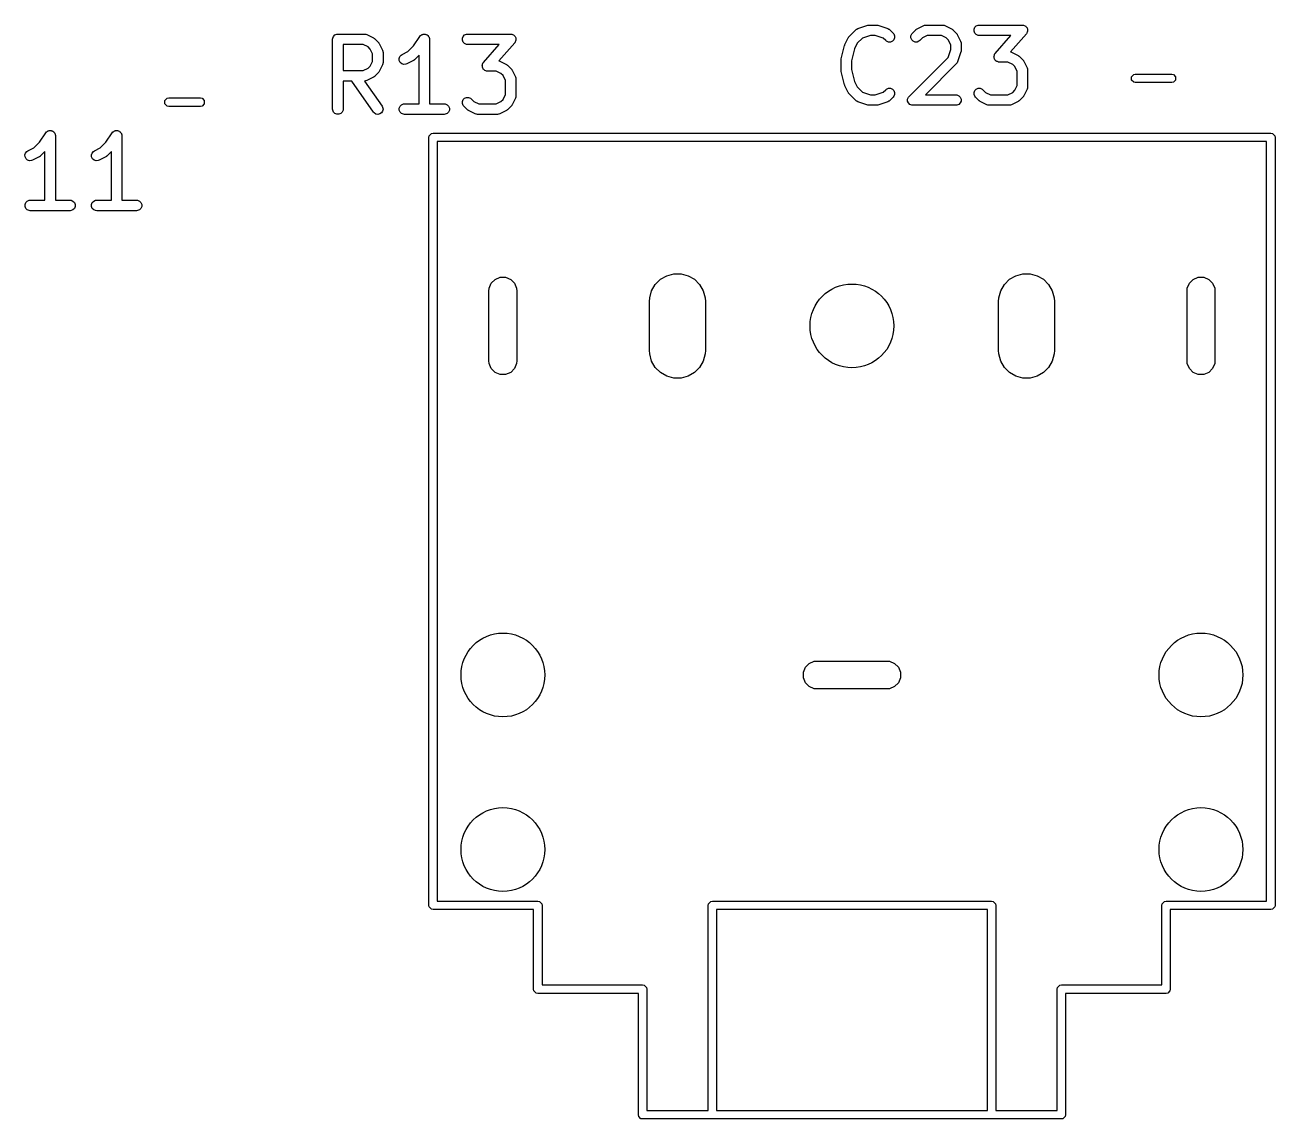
# Model space of a CAD drawing. Extents: x 1.99 to 4.41, y -4.34 to -2.1.
# Drawn here: x 2.884 to 3.589, y -4.345 to -3.728 of the extents above; entities that cross this region are included whole.
import ezdxf

# ---------------------------------------------------------------- set-up
doc = ezdxf.new("R2010")
doc.units = 0
doc.header["$MEASUREMENT"] = 0
doc.layers.add('BLACK', color=7, linetype='CONTINUOUS')

msp = doc.modelspace()

# ---------------------------------------------------------------- linework, layer by layer
at = {"layer": 'BLACK', "linetype": 'CONTINUOUS'}
for p, q in [((3.35373, -3.72997), (3.35936, -3.7281)), ((3.35936, -3.7281), (3.35964, -3.72803)), ((3.35964, -3.72803), (3.35972, -3.728)), ((3.35972, -3.728), (3.35982, -3.72799)), ((3.35982, -3.72799), (3.35992, -3.72797)), ((3.35992, -3.72797), (3.36, -3.72797)), ((3.36, -3.72797), (3.36029, -3.72795)), ((3.36029, -3.72795), (3.36404, -3.72795)), ((3.36404, -3.72795), (3.36433, -3.72797)), ((3.36433, -3.72797), (3.36441, -3.72797)), ((3.36441, -3.72797), (3.36451, -3.72799)), ((3.36451, -3.72799), (3.36462, -3.728)), ((3.36462, -3.728), (3.36469, -3.72803)), ((3.36469, -3.72803), (3.36498, -3.7281)), ((3.36498, -3.7281), (3.3706, -3.72997)), ((3.38709, -3.73013), (3.39084, -3.72826)), ((3.39084, -3.72826), (3.39138, -3.72805)), ((3.39138, -3.72805), (3.39149, -3.72804)), ((3.39149, -3.72804), (3.39159, -3.728)), ((3.39159, -3.728), (3.39216, -3.72795)), ((3.39216, -3.72795), (3.40154, -3.72795)), ((3.40154, -3.72795), (3.40211, -3.728)), ((3.40211, -3.728), (3.40221, -3.72804)), ((3.40221, -3.72804), (3.40232, -3.72805)), ((3.40232, -3.72805), (3.40286, -3.72826)), ((3.40286, -3.72826), (3.40661, -3.73013)), ((3.41926, -3.73032), (3.4197, -3.72926)), ((3.4197, -3.72926), (3.42052, -3.72844)), ((3.42052, -3.72844), (3.42158, -3.728)), ((3.42158, -3.728), (3.42216, -3.72795)), ((3.42216, -3.72795), (3.44653, -3.72795)), ((3.44653, -3.72795), (3.44684, -3.72798)), ((3.44684, -3.72798), (3.44691, -3.72797)), ((3.44691, -3.72797), (3.44697, -3.72799)), ((3.44697, -3.72799), (3.44711, -3.728)), ((3.44711, -3.728), (3.44755, -3.72819)), ((3.44755, -3.72819), (3.44801, -3.72834)), ((3.44801, -3.72834), (3.44808, -3.72841)), ((3.44808, -3.72841), (3.44817, -3.72844)), ((3.44817, -3.72844), (3.44851, -3.72878)), ((3.44851, -3.72878), (3.44887, -3.7291)), ((3.44887, -3.7291), (3.44892, -3.72919)), ((3.44892, -3.72919), (3.44899, -3.72926)), ((3.44899, -3.72926), (3.44917, -3.7297)), ((3.05751, -3.73602), (3.05757, -3.73544)), ((3.05751, -3.77539), (3.05751, -3.73602)), ((3.05757, -3.73544), (3.05801, -3.73438)), ((3.05801, -3.73438), (3.05882, -3.73356)), ((3.05882, -3.73356), (3.05989, -3.73312)), ((3.05989, -3.73312), (3.06046, -3.73306)), ((3.06046, -3.73306), (3.07546, -3.73306)), ((3.07546, -3.73306), (3.07604, -3.73312)), ((3.07604, -3.73312), (3.07613, -3.73316)), ((3.07613, -3.73316), (3.07624, -3.73317)), ((3.07624, -3.73317), (3.07678, -3.73338)), ((3.07678, -3.73338), (3.08053, -3.73525)), ((3.08053, -3.73525), (3.08078, -3.73541)), ((3.08078, -3.73541), (3.08085, -3.73544)), ((3.08085, -3.73544), (3.08093, -3.7355)), ((3.08093, -3.7355), (3.08102, -3.73556)), ((3.08102, -3.73556), (3.08107, -3.73562)), ((3.08107, -3.73562), (3.0813, -3.7358)), ((3.0813, -3.7358), (3.08317, -3.73768)), ((3.10316, -3.73976), (3.10675, -3.73438)), ((3.10675, -3.73437), (3.10711, -3.73393)), ((3.10675, -3.73438), (3.10675, -3.73437)), ((3.10675, -3.73438), (3.10675, -3.73438)), ((3.10675, -3.73438), (3.10675, -3.73438)), ((3.10711, -3.73393), (3.10736, -3.73377)), ((3.10736, -3.73377), (3.10756, -3.73356)), ((3.10756, -3.73356), (3.10783, -3.73345)), ((3.10783, -3.73345), (3.10807, -3.73329)), ((3.10807, -3.73329), (3.10836, -3.73323)), ((3.10836, -3.73323), (3.10863, -3.73312)), ((3.10863, -3.73312), (3.10892, -3.73312)), ((3.10892, -3.73312), (3.1092, -3.73306)), ((3.1092, -3.73306), (3.10949, -3.73312)), ((3.10949, -3.73312), (3.10978, -3.73312)), ((3.10978, -3.73312), (3.11005, -3.73323)), ((3.11005, -3.73323), (3.11033, -3.73329)), ((3.11033, -3.73329), (3.11058, -3.73345)), ((3.11058, -3.73345), (3.11085, -3.73356)), ((3.11085, -3.73356), (3.11105, -3.73377)), ((3.11105, -3.73377), (3.11129, -3.73393)), ((3.11129, -3.73393), (3.11145, -3.73417)), ((3.11145, -3.73417), (3.11166, -3.73438)), ((3.11166, -3.73438), (3.11177, -3.73464)), ((3.11177, -3.73464), (3.11193, -3.73488)), ((3.11193, -3.73488), (3.11199, -3.73517)), ((3.11199, -3.73517), (3.1121, -3.73544)), ((3.1121, -3.73544), (3.11216, -3.73601)), ((3.11216, -3.73601), (3.11216, -3.73601)), ((3.11216, -3.73601), (3.11216, -3.73601)), ((3.11216, -3.73601), (3.11216, -3.73602)), ((3.11216, -3.73602), (3.11216, -3.77243)), ((3.13068, -3.73544), (3.13112, -3.73438)), ((3.13068, -3.73659), (3.13068, -3.73544)), ((3.13112, -3.73438), (3.13194, -3.73356)), ((3.13194, -3.73356), (3.133, -3.73312)), ((3.133, -3.73312), (3.13358, -3.73306)), ((3.13358, -3.73306), (3.15795, -3.73306)), ((3.15795, -3.73306), (3.15825, -3.73309)), ((3.15825, -3.73309), (3.15833, -3.73309)), ((3.15833, -3.73309), (3.15838, -3.73311)), ((3.15838, -3.73311), (3.15853, -3.73312)), ((3.15853, -3.73312), (3.15897, -3.7333)), ((3.15897, -3.7333), (3.15942, -3.73346)), ((3.15942, -3.73346), (3.1595, -3.73352)), ((3.1595, -3.73352), (3.15959, -3.73356)), ((3.15959, -3.73356), (3.15993, -3.7339)), ((3.15993, -3.7339), (3.16029, -3.73422)), ((3.16029, -3.73422), (3.16033, -3.73431)), ((3.16033, -3.73431), (3.1604, -3.73438)), ((3.1604, -3.73438), (3.16059, -3.73482)), ((3.16059, -3.73482), (3.1608, -3.73525)), ((3.1608, -3.73525), (3.16081, -3.73535)), ((3.16081, -3.73535), (3.16085, -3.73544)), ((3.16085, -3.73544), (3.16085, -3.73592)), ((3.16085, -3.73592), (3.16088, -3.7364)), ((3.3464, -3.73895), (3.34828, -3.7352)), ((3.34828, -3.7352), (3.34843, -3.73495)), ((3.34843, -3.73495), (3.34846, -3.73488)), ((3.34846, -3.73488), (3.34853, -3.7348)), ((3.34853, -3.7348), (3.34859, -3.73471)), ((3.34859, -3.73471), (3.34864, -3.73466)), ((3.34864, -3.73466), (3.34883, -3.73443)), ((3.34883, -3.73443), (3.35258, -3.73069)), ((3.35258, -3.73069), (3.35303, -3.73032)), ((3.35303, -3.73032), (3.35313, -3.73028)), ((3.35313, -3.73028), (3.35321, -3.73021)), ((3.35321, -3.73021), (3.35373, -3.72997)), ((3.35626, -3.73535), (3.35335, -3.73827)), ((3.36077, -3.73385), (3.35626, -3.73535)), ((3.36356, -3.73385), (3.36077, -3.73385)), ((3.36807, -3.73535), (3.36356, -3.73385)), ((3.36945, -3.73674), (3.36807, -3.73535)), ((3.3706, -3.72997), (3.37113, -3.73021)), ((3.37113, -3.73021), (3.37121, -3.73028)), ((3.37121, -3.73028), (3.37131, -3.73032)), ((3.37131, -3.73032), (3.37175, -3.73069)), ((3.37175, -3.73069), (3.37363, -3.73256)), ((3.374, -3.73629), (3.37318, -3.7371)), ((3.37363, -3.73256), (3.374, -3.73301)), ((3.374, -3.73301), (3.37444, -3.73407)), ((3.37444, -3.73522), (3.374, -3.73629)), ((3.37444, -3.73407), (3.37444, -3.73522)), ((3.38364, -3.73407), (3.38408, -3.73301)), ((3.38364, -3.73522), (3.38364, -3.73407)), ((3.38408, -3.73629), (3.38364, -3.73522)), ((3.38408, -3.73301), (3.38445, -3.73256)), ((3.3849, -3.7371), (3.38408, -3.73629)), ((3.38445, -3.73256), (3.38633, -3.73069)), ((3.38633, -3.73069), (3.38655, -3.7305)), ((3.38655, -3.7305), (3.3866, -3.73044)), ((3.3866, -3.73044), (3.38669, -3.73038)), ((3.38669, -3.73038), (3.38677, -3.73032)), ((3.38677, -3.73032), (3.38685, -3.73029)), ((3.38685, -3.73029), (3.38709, -3.73013)), ((3.39016, -3.7352), (3.38863, -3.73674)), ((3.39286, -3.73385), (3.39016, -3.7352)), ((3.40084, -3.73385), (3.39286, -3.73385)), ((3.40354, -3.7352), (3.40084, -3.73385)), ((3.40473, -3.7364), (3.40354, -3.7352)), ((3.40661, -3.73013), (3.40686, -3.73029)), ((3.40686, -3.73029), (3.40693, -3.73032)), ((3.40693, -3.73032), (3.40701, -3.73038)), ((3.40701, -3.73038), (3.4071, -3.73044)), ((3.4071, -3.73044), (3.40715, -3.7305)), ((3.40715, -3.7305), (3.40737, -3.73069)), ((3.40737, -3.73069), (3.40925, -3.73256)), ((3.40925, -3.73256), (3.40944, -3.73279)), ((3.40944, -3.73279), (3.40949, -3.73284)), ((3.40949, -3.73284), (3.40955, -3.73293)), ((3.40955, -3.73293), (3.40962, -3.73301)), ((3.40962, -3.73301), (3.40965, -3.73308)), ((3.40965, -3.73308), (3.4098, -3.73333)), ((3.4098, -3.73333), (3.41168, -3.73708)), ((3.41926, -3.73147), (3.41926, -3.73032)), ((3.4197, -3.73254), (3.41926, -3.73147)), ((3.42052, -3.73335), (3.4197, -3.73254)), ((3.42158, -3.73379), (3.42052, -3.73335)), ((3.42216, -3.73385), (3.42158, -3.73379)), ((3.44002, -3.73385), (3.42216, -3.73385)), ((3.43119, -3.74395), (3.44002, -3.73385)), ((3.44875, -3.73284), (3.43982, -3.74305)), ((3.44893, -3.73259), (3.44875, -3.73284)), ((3.44899, -3.73254), (3.44893, -3.73259)), ((3.44901, -3.73249), (3.44899, -3.73254)), ((3.44909, -3.73237), (3.44901, -3.73249)), ((3.44924, -3.73192), (3.44909, -3.73237)), ((3.44917, -3.7297), (3.44938, -3.73013)), ((3.44943, -3.73147), (3.44924, -3.73192)), ((3.44938, -3.73013), (3.44939, -3.73023)), ((3.44939, -3.73023), (3.44943, -3.73032)), ((3.44943, -3.73032), (3.44943, -3.7308)), ((3.44943, -3.7308), (3.44946, -3.73128)), ((3.44946, -3.73128), (3.44943, -3.73137)), ((3.44943, -3.73137), (3.44943, -3.73147)), ((3.07476, -3.73897), (3.06341, -3.73897)), ((3.06341, -3.73897), (3.06341, -3.75369)), ((3.07746, -3.74032), (3.07476, -3.73897)), ((3.07866, -3.74152), (3.07746, -3.74032)), ((3.08001, -3.74421), (3.07866, -3.74152)), ((3.08317, -3.73768), (3.08336, -3.7379)), ((3.08336, -3.7379), (3.08342, -3.73796)), ((3.08342, -3.73796), (3.08347, -3.73804)), ((3.08347, -3.73804), (3.08354, -3.73813)), ((3.08354, -3.73813), (3.08357, -3.7382)), ((3.08357, -3.7382), (3.08372, -3.73845)), ((3.08372, -3.73845), (3.0856, -3.7422)), ((3.0856, -3.7422), (3.08581, -3.74274)), ((3.08581, -3.74274), (3.08581, -3.74284)), ((3.08581, -3.74284), (3.08585, -3.74294)), ((3.08585, -3.74294), (3.08591, -3.74352)), ((3.09664, -3.74462), (3.09996, -3.74296)), ((3.09996, -3.74296), (3.10316, -3.73976)), ((3.13112, -3.73766), (3.13068, -3.73659)), ((3.13194, -3.73847), (3.13112, -3.73766)), ((3.133, -3.73891), (3.13194, -3.73847)), ((3.13358, -3.73897), (3.133, -3.73891)), ((3.15144, -3.73897), (3.13358, -3.73897)), ((3.1426, -3.74907), (3.15144, -3.73897)), ((3.16017, -3.73796), (3.15124, -3.74817)), ((3.16035, -3.73771), (3.16017, -3.73796)), ((3.1604, -3.73766), (3.16035, -3.73771)), ((3.16043, -3.7376), (3.1604, -3.73766)), ((3.16051, -3.73749), (3.16043, -3.7376)), ((3.16066, -3.73704), (3.16051, -3.73749)), ((3.16085, -3.73659), (3.16066, -3.73704)), ((3.16088, -3.7364), (3.16085, -3.73649)), ((3.16085, -3.73649), (3.16085, -3.73659)), ((3.3443, -3.74706), (3.34618, -3.73956)), ((3.34618, -3.73956), (3.34619, -3.73951)), ((3.34619, -3.73951), (3.3462, -3.73949)), ((3.3462, -3.73949), (3.34629, -3.73925)), ((3.34629, -3.73925), (3.34637, -3.73901)), ((3.34637, -3.73901), (3.34639, -3.73899)), ((3.34639, -3.73899), (3.3464, -3.73895)), ((3.35183, -3.7413), (3.35012, -3.74813)), ((3.35335, -3.73827), (3.35183, -3.7413)), ((3.3699, -3.7371), (3.36945, -3.73674)), ((3.37096, -3.73754), (3.3699, -3.7371)), ((3.37212, -3.73754), (3.37096, -3.73754)), ((3.37318, -3.7371), (3.37212, -3.73754)), ((3.38596, -3.73754), (3.3849, -3.7371)), ((3.38712, -3.73754), (3.38596, -3.73754)), ((3.38818, -3.7371), (3.38712, -3.73754)), ((3.38863, -3.73674), (3.38818, -3.7371)), ((3.40458, -3.74618), (3.40608, -3.74167)), ((3.40608, -3.73909), (3.40473, -3.7364)), ((3.40608, -3.74167), (3.40608, -3.73909)), ((3.41184, -3.74308), (3.40996, -3.7487)), ((3.41168, -3.73708), (3.41188, -3.73762)), ((3.4119, -3.7428), (3.41184, -3.74308)), ((3.41188, -3.73762), (3.41189, -3.73772)), ((3.41189, -3.73772), (3.41193, -3.73782)), ((3.41193, -3.74272), (3.4119, -3.7428)), ((3.41193, -3.73782), (3.41199, -3.7384)), ((3.41194, -3.74262), (3.41193, -3.74272)), ((3.41197, -3.74252), (3.41194, -3.74262)), ((3.41199, -3.74215), (3.41196, -3.74244)), ((3.41196, -3.74244), (3.41197, -3.74252)), ((3.41199, -3.7384), (3.41199, -3.74215)), ((3.43982, -3.74305), (3.44035, -3.74326)), ((3.44035, -3.74326), (3.4441, -3.74513)), ((3.07866, -3.75114), (3.08001, -3.74844)), ((3.08001, -3.74844), (3.08001, -3.74421)), ((3.08581, -3.74992), (3.0856, -3.75046)), ((3.08585, -3.74972), (3.08581, -3.74981)), ((3.08581, -3.74981), (3.08581, -3.74992)), ((3.08591, -3.74914), (3.08585, -3.74972)), ((3.08591, -3.74352), (3.08591, -3.74914)), ((3.09503, -3.7469), (3.09539, -3.7458)), ((3.09511, -3.74804), (3.09503, -3.7469)), ((3.09562, -3.74908), (3.09511, -3.74804)), ((3.09539, -3.7458), (3.09615, -3.74493)), ((3.09649, -3.74983), (3.09562, -3.74908)), ((3.09615, -3.74493), (3.09664, -3.74462)), ((3.09759, -3.75019), (3.09649, -3.74983)), ((3.09874, -3.75011), (3.09759, -3.75019)), ((3.09928, -3.74991), (3.09874, -3.75011)), ((3.10303, -3.74803), (3.09928, -3.74991)), ((3.10327, -3.74788), (3.10303, -3.74803)), ((3.10335, -3.74785), (3.10327, -3.74788)), ((3.10343, -3.74778), (3.10335, -3.74785)), ((3.10352, -3.74772), (3.10343, -3.74778)), ((3.10357, -3.74766), (3.10352, -3.74772)), ((3.10379, -3.74748), (3.10357, -3.74766)), ((3.10625, -3.74502), (3.10379, -3.74748)), ((3.10625, -3.77243), (3.10625, -3.74502)), ((3.14193, -3.75044), (3.14211, -3.75)), ((3.14193, -3.75054), (3.14193, -3.75044)), ((3.14211, -3.75), (3.14227, -3.74954)), ((3.14227, -3.74954), (3.14235, -3.74943)), ((3.14235, -3.74943), (3.14237, -3.74937)), ((3.14237, -3.74937), (3.14243, -3.74932)), ((3.14243, -3.74932), (3.1426, -3.74907)), ((3.15124, -3.74817), (3.15177, -3.74837)), ((3.15177, -3.74837), (3.15552, -3.75025)), ((3.15552, -3.75025), (3.15577, -3.7504)), ((3.15577, -3.7504), (3.15584, -3.75043)), ((3.15584, -3.75043), (3.15592, -3.7505)), ((3.34422, -3.74763), (3.34425, -3.74741)), ((3.34423, -3.74767), (3.34422, -3.74763)), ((3.34422, -3.74777), (3.34423, -3.74767)), ((3.34422, -3.7534), (3.34422, -3.74777)), ((3.34425, -3.74741), (3.34427, -3.7472)), ((3.34427, -3.7472), (3.34429, -3.74715)), ((3.34429, -3.74715), (3.3443, -3.74706)), ((3.35012, -3.74813), (3.35012, -3.75303)), ((3.38258, -3.76818), (3.40458, -3.74618)), ((3.40925, -3.74986), (3.39179, -3.76732)), ((3.40962, -3.74941), (3.40925, -3.74986)), ((3.40966, -3.74931), (3.40962, -3.74941)), ((3.40973, -3.74923), (3.40966, -3.74931)), ((3.40996, -3.7487), (3.40973, -3.74923)), ((3.43048, -3.74551), (3.43051, -3.74542)), ((3.43051, -3.74599), (3.43048, -3.74551)), ((3.43051, -3.74532), (3.4307, -3.74488)), ((3.43051, -3.74542), (3.43051, -3.74532)), ((3.43051, -3.74647), (3.43051, -3.74599)), ((3.43055, -3.74656), (3.43051, -3.74647)), ((3.43056, -3.74666), (3.43055, -3.74656)), ((3.43077, -3.74709), (3.43056, -3.74666)), ((3.4307, -3.74488), (3.43085, -3.74442)), ((3.43095, -3.74754), (3.43077, -3.74709)), ((3.43085, -3.74442), (3.43093, -3.74431)), ((3.43093, -3.74431), (3.43095, -3.74426)), ((3.43095, -3.74426), (3.43101, -3.7442)), ((3.43102, -3.74761), (3.43095, -3.74754)), ((3.43101, -3.7442), (3.43119, -3.74395)), ((3.43107, -3.7477), (3.43102, -3.74761)), ((3.43143, -3.74801), (3.43107, -3.7477)), ((3.43177, -3.74835), (3.43143, -3.74801)), ((3.43186, -3.74839), (3.43177, -3.74835)), ((3.43193, -3.74846), (3.43186, -3.74839)), ((3.43239, -3.74861), (3.43193, -3.74846)), ((3.43283, -3.74879), (3.43239, -3.74861)), ((3.43297, -3.74881), (3.43283, -3.74879)), ((3.43303, -3.74882), (3.43297, -3.74881)), ((3.4331, -3.74882), (3.43303, -3.74882)), ((3.43341, -3.74885), (3.4331, -3.74882)), ((3.43834, -3.74885), (3.43341, -3.74885)), ((3.44103, -3.7502), (3.43834, -3.74885)), ((3.44223, -3.7514), (3.44103, -3.7502)), ((3.4441, -3.74513), (3.44435, -3.74529)), ((3.44435, -3.74529), (3.44442, -3.74532)), ((3.44442, -3.74532), (3.4445, -3.74538)), ((3.4445, -3.74538), (3.44459, -3.74544)), ((3.44459, -3.74544), (3.44464, -3.7455)), ((3.44464, -3.7455), (3.44487, -3.74568)), ((3.44487, -3.74568), (3.44674, -3.74756)), ((3.44674, -3.74756), (3.44693, -3.74778)), ((3.44693, -3.74778), (3.44699, -3.74784)), ((3.44699, -3.74784), (3.44705, -3.74792)), ((3.44705, -3.74792), (3.44711, -3.74801)), ((3.44711, -3.74801), (3.44714, -3.74808)), ((3.44714, -3.74808), (3.4473, -3.74833)), ((3.4473, -3.74833), (3.44917, -3.75208)), ((3.06341, -3.75369), (3.07476, -3.75369)), ((3.07476, -3.75369), (3.07746, -3.75234)), ((3.08053, -3.75741), (3.07678, -3.75928)), ((3.07746, -3.75234), (3.07866, -3.75114)), ((3.08078, -3.75725), (3.08053, -3.75741)), ((3.08085, -3.75722), (3.08078, -3.75725)), ((3.08093, -3.75715), (3.08085, -3.75722)), ((3.08102, -3.7571), (3.08093, -3.75715)), ((3.08107, -3.75704), (3.08102, -3.7571)), ((3.0813, -3.75685), (3.08107, -3.75704)), ((3.08317, -3.75498), (3.0813, -3.75685)), ((3.08336, -3.75475), (3.08317, -3.75498)), ((3.08342, -3.7547), (3.08336, -3.75475)), ((3.08347, -3.75461), (3.08342, -3.7547)), ((3.08354, -3.75453), (3.08347, -3.75461)), ((3.08357, -3.75446), (3.08354, -3.75453)), ((3.08372, -3.75421), (3.08357, -3.75446)), ((3.0856, -3.75046), (3.08372, -3.75421)), ((3.1419, -3.75063), (3.14193, -3.75054)), ((3.14193, -3.75111), (3.1419, -3.75063)), ((3.14193, -3.75159), (3.14193, -3.75111)), ((3.14197, -3.75168), (3.14193, -3.75159)), ((3.14197, -3.75178), (3.14197, -3.75168)), ((3.14219, -3.75221), (3.14197, -3.75178)), ((3.14237, -3.75266), (3.14219, -3.75221)), ((3.14244, -3.75273), (3.14237, -3.75266)), ((3.14249, -3.75281), (3.14244, -3.75273)), ((3.14285, -3.75313), (3.14249, -3.75281)), ((3.14319, -3.75347), (3.14285, -3.75313)), ((3.14328, -3.75351), (3.14319, -3.75347)), ((3.14335, -3.75357), (3.14328, -3.75351)), ((3.14381, -3.75373), (3.14335, -3.75357)), ((3.14425, -3.75391), (3.14381, -3.75373)), ((3.14439, -3.75392), (3.14425, -3.75391)), ((3.14444, -3.75394), (3.14439, -3.75392)), ((3.14452, -3.75394), (3.14444, -3.75394)), ((3.14483, -3.75397), (3.14452, -3.75394)), ((3.14975, -3.75397), (3.14483, -3.75397)), ((3.15245, -3.75532), (3.14975, -3.75397)), ((3.15365, -3.75651), (3.15245, -3.75532)), ((3.155, -3.75921), (3.15365, -3.75651)), ((3.15592, -3.7505), (3.15601, -3.75056)), ((3.15601, -3.75056), (3.15606, -3.75062)), ((3.15606, -3.75062), (3.15629, -3.7508)), ((3.15629, -3.7508), (3.15816, -3.75268)), ((3.15816, -3.75268), (3.15835, -3.7529)), ((3.15835, -3.7529), (3.15841, -3.75295)), ((3.15841, -3.75295), (3.15846, -3.75304)), ((3.15846, -3.75304), (3.15853, -3.75312)), ((3.15853, -3.75312), (3.15856, -3.7532)), ((3.15856, -3.7532), (3.15872, -3.75344)), ((3.15872, -3.75344), (3.16059, -3.75719)), ((3.16059, -3.75719), (3.1608, -3.75773)), ((3.34423, -3.7535), (3.34422, -3.7534)), ((3.34422, -3.75354), (3.34423, -3.7535)), ((3.34425, -3.75375), (3.34422, -3.75354)), ((3.34427, -3.75397), (3.34425, -3.75375)), ((3.34429, -3.75401), (3.34427, -3.75397)), ((3.3443, -3.75411), (3.34429, -3.75401)), ((3.34618, -3.76161), (3.3443, -3.75411)), ((3.35012, -3.75303), (3.35183, -3.75986)), ((3.44358, -3.75409), (3.44223, -3.7514)), ((3.44358, -3.76207), (3.44358, -3.75409)), ((3.44917, -3.75208), (3.44938, -3.75262)), ((3.44938, -3.75262), (3.44939, -3.75272)), ((3.44939, -3.75272), (3.44943, -3.75282)), ((3.44943, -3.75282), (3.44948, -3.7534)), ((3.44948, -3.7534), (3.44948, -3.76277)), ((3.508, -3.75717), (3.50928, -3.75589)), ((3.508, -3.75897), (3.508, -3.75717)), ((3.50928, -3.75589), (3.51019, -3.75571)), ((3.51019, -3.75571), (3.53076, -3.75571)), ((3.53076, -3.75571), (3.53166, -3.75589)), ((3.53166, -3.75589), (3.53294, -3.75717)), ((3.53294, -3.75717), (3.53294, -3.75897)), ((3.0683, -3.75959), (3.06341, -3.75959)), ((3.06341, -3.75959), (3.06341, -3.77539)), ((3.08054, -3.77708), (3.0683, -3.75959)), ((3.07604, -3.75953), (3.0755, -3.75959)), ((3.0755, -3.75959), (3.08538, -3.77369)), ((3.07613, -3.75949), (3.07604, -3.75953)), ((3.07624, -3.75949), (3.07613, -3.75949)), ((3.07678, -3.75928), (3.07624, -3.75949)), ((3.155, -3.76719), (3.155, -3.75921)), ((3.1608, -3.75773), (3.1608, -3.75784)), ((3.1608, -3.75784), (3.16085, -3.75794)), ((3.16085, -3.75794), (3.1609, -3.75851)), ((3.1609, -3.75851), (3.1609, -3.76789)), ((3.34619, -3.76165), (3.34618, -3.76161)), ((3.3462, -3.76167), (3.34619, -3.76165)), ((3.34629, -3.76191), (3.3462, -3.76167)), ((3.34637, -3.76216), (3.34629, -3.76191)), ((3.34639, -3.76217), (3.34637, -3.76216)), ((3.3464, -3.76222), (3.34639, -3.76217)), ((3.34828, -3.76596), (3.3464, -3.76222)), ((3.35183, -3.75986), (3.35335, -3.7629)), ((3.35335, -3.7629), (3.35626, -3.76581)), ((3.36807, -3.76581), (3.36945, -3.76443)), ((3.36945, -3.76443), (3.3699, -3.76406)), ((3.3699, -3.76406), (3.37096, -3.76362)), ((3.37096, -3.76362), (3.37212, -3.76362)), ((3.37212, -3.76362), (3.37318, -3.76406)), ((3.37318, -3.76406), (3.374, -3.76488)), ((3.4197, -3.76488), (3.42052, -3.76406)), ((3.42052, -3.76406), (3.42158, -3.76362)), ((3.42158, -3.76362), (3.42274, -3.76362)), ((3.42274, -3.76362), (3.4238, -3.76406)), ((3.4238, -3.76406), (3.42425, -3.76443)), ((3.42425, -3.76443), (3.42578, -3.76597)), ((3.44223, -3.76477), (3.44358, -3.76207)), ((3.44917, -3.76409), (3.4473, -3.76784)), ((3.44938, -3.76355), (3.44917, -3.76409)), ((3.44939, -3.76344), (3.44938, -3.76355)), ((3.44943, -3.76335), (3.44939, -3.76344)), ((3.44948, -3.76277), (3.44943, -3.76335)), ((3.50928, -3.76025), (3.508, -3.75897)), ((3.51019, -3.76043), (3.50928, -3.76025)), ((3.53076, -3.76043), (3.51019, -3.76043)), ((3.53166, -3.76025), (3.53076, -3.76043)), ((3.53294, -3.75897), (3.53166, -3.76025)), ((2.96289, -3.77055), (2.96417, -3.76927)), ((2.96289, -3.77236), (2.96289, -3.77055)), ((2.96417, -3.76927), (2.96508, -3.76909)), ((2.96508, -3.76909), (2.98296, -3.76909)), ((2.98296, -3.76909), (2.98386, -3.76927)), ((2.98386, -3.76927), (2.98514, -3.77055)), ((2.98514, -3.77055), (2.98514, -3.77236)), ((3.13068, -3.77106), (3.13112, -3.77)), ((3.13068, -3.77221), (3.13068, -3.77106)), ((3.13112, -3.77), (3.13194, -3.76918)), ((3.13194, -3.76918), (3.133, -3.76874)), ((3.133, -3.76874), (3.13415, -3.76874)), ((3.13415, -3.76874), (3.13522, -3.76918)), ((3.13522, -3.76918), (3.13566, -3.76955)), ((3.13566, -3.76955), (3.1372, -3.77109)), ((3.1372, -3.77109), (3.1399, -3.77243)), ((3.14975, -3.77243), (3.15245, -3.77109)), ((3.15245, -3.77109), (3.15365, -3.76989)), ((3.15365, -3.76989), (3.155, -3.76719)), ((3.16059, -3.76921), (3.15872, -3.77296)), ((3.1608, -3.76867), (3.16059, -3.76921)), ((3.16085, -3.76846), (3.1608, -3.76856)), ((3.1608, -3.76856), (3.1608, -3.76867)), ((3.1609, -3.76789), (3.16085, -3.76846)), ((3.34843, -3.76621), (3.34828, -3.76596)), ((3.34846, -3.76628), (3.34843, -3.76621)), ((3.34853, -3.76637), (3.34846, -3.76628)), ((3.34859, -3.76645), (3.34853, -3.76637)), ((3.34864, -3.76651), (3.34859, -3.76645)), ((3.34883, -3.76673), (3.34864, -3.76651)), ((3.35258, -3.77048), (3.34883, -3.76673)), ((3.35303, -3.77085), (3.35258, -3.77048)), ((3.35313, -3.77089), (3.35303, -3.77085)), ((3.35321, -3.77096), (3.35313, -3.77089)), ((3.35373, -3.77119), (3.35321, -3.77096)), ((3.35936, -3.77307), (3.35373, -3.77119)), ((3.35626, -3.76581), (3.36077, -3.76732)), ((3.36077, -3.76732), (3.36356, -3.76732)), ((3.36356, -3.76732), (3.36807, -3.76581)), ((3.3706, -3.77119), (3.36498, -3.77307)), ((3.37113, -3.77096), (3.3706, -3.77119)), ((3.37121, -3.77089), (3.37113, -3.77096)), ((3.37131, -3.77085), (3.37121, -3.77089)), ((3.37175, -3.77048), (3.37131, -3.77085)), ((3.37363, -3.76861), (3.37175, -3.77048)), ((3.374, -3.76816), (3.37363, -3.76861)), ((3.374, -3.76488), (3.37444, -3.76594)), ((3.37444, -3.76709), (3.374, -3.76816)), ((3.37444, -3.76594), (3.37444, -3.76709)), ((3.38177, -3.76969), (3.38221, -3.76863)), ((3.38177, -3.77084), (3.38177, -3.76969)), ((3.38221, -3.77191), (3.38177, -3.77084)), ((3.38221, -3.76863), (3.38258, -3.76818)), ((3.39179, -3.76732), (3.40904, -3.76732)), ((3.40904, -3.76732), (3.40961, -3.76737)), ((3.40961, -3.76737), (3.41068, -3.76781)), ((3.41068, -3.76781), (3.41149, -3.76863)), ((3.41149, -3.76863), (3.41193, -3.76969)), ((3.41193, -3.77084), (3.41149, -3.77191)), ((3.41193, -3.76969), (3.41193, -3.77084)), ((3.41926, -3.76594), (3.4197, -3.76488)), ((3.41926, -3.76709), (3.41926, -3.76594)), ((3.4197, -3.76816), (3.41926, -3.76709)), ((3.42007, -3.76861), (3.4197, -3.76816)), ((3.42195, -3.77048), (3.42007, -3.76861)), ((3.42217, -3.77067), (3.42195, -3.77048)), ((3.42222, -3.77073), (3.42217, -3.77067)), ((3.42231, -3.77078), (3.42222, -3.77073)), ((3.42239, -3.77085), (3.42231, -3.77078)), ((3.42247, -3.77088), (3.42239, -3.77085)), ((3.42271, -3.77103), (3.42247, -3.77088)), ((3.42646, -3.77291), (3.42271, -3.77103)), ((3.42578, -3.76597), (3.42848, -3.76732)), ((3.42848, -3.76732), (3.43834, -3.76732)), ((3.43834, -3.76732), (3.44103, -3.76597)), ((3.4441, -3.77103), (3.44035, -3.77291)), ((3.44103, -3.76597), (3.44223, -3.76477)), ((3.44435, -3.77088), (3.4441, -3.77103)), ((3.44442, -3.77085), (3.44435, -3.77088)), ((3.4445, -3.77078), (3.44442, -3.77085)), ((3.44459, -3.77073), (3.4445, -3.77078)), ((3.44464, -3.77067), (3.44459, -3.77073)), ((3.44487, -3.77048), (3.44464, -3.77067)), ((3.44674, -3.76861), (3.44487, -3.77048)), ((3.44693, -3.76838), (3.44674, -3.76861)), ((3.44699, -3.76833), (3.44693, -3.76838)), ((3.44705, -3.76824), (3.44699, -3.76833)), ((3.44711, -3.76816), (3.44705, -3.76824)), ((3.44714, -3.76809), (3.44711, -3.76816)), ((3.4473, -3.76784), (3.44714, -3.76809)), ((2.96417, -3.77364), (2.96289, -3.77236)), ((2.96508, -3.77382), (2.96417, -3.77364)), ((2.98296, -3.77382), (2.96508, -3.77382)), ((2.98386, -3.77364), (2.98296, -3.77382)), ((2.98514, -3.77236), (2.98386, -3.77364)), ((3.05757, -3.77596), (3.05751, -3.77539)), ((3.05801, -3.77703), (3.05757, -3.77596)), ((3.05882, -3.77784), (3.05801, -3.77703)), ((3.05989, -3.77828), (3.05882, -3.77784)), ((3.06104, -3.77828), (3.05989, -3.77828)), ((3.0621, -3.77784), (3.06104, -3.77828)), ((3.06292, -3.77703), (3.0621, -3.77784)), ((3.06336, -3.77596), (3.06292, -3.77703)), ((3.06341, -3.77539), (3.06336, -3.77596)), ((3.08092, -3.77752), (3.08054, -3.77708)), ((3.08189, -3.77814), (3.08092, -3.77752)), ((3.08302, -3.77834), (3.08189, -3.77814)), ((3.08415, -3.77809), (3.08302, -3.77834)), ((3.08509, -3.77743), (3.08415, -3.77809)), ((3.08571, -3.77646), (3.08509, -3.77743)), ((3.08538, -3.77369), (3.08566, -3.7742)), ((3.08566, -3.7742), (3.08591, -3.77532)), ((3.08591, -3.77532), (3.08571, -3.77646)), ((3.09506, -3.77481), (3.0955, -3.77375)), ((3.09506, -3.77596), (3.09506, -3.77481)), ((3.0955, -3.77703), (3.09506, -3.77596)), ((3.0955, -3.77375), (3.09632, -3.77293)), ((3.09632, -3.77784), (3.0955, -3.77703)), ((3.09632, -3.77293), (3.09738, -3.77249)), ((3.09738, -3.77828), (3.09632, -3.77784)), ((3.09738, -3.77249), (3.09796, -3.77243)), ((3.09796, -3.77834), (3.09738, -3.77828)), ((3.09796, -3.77243), (3.10625, -3.77243)), ((3.12045, -3.77834), (3.09796, -3.77834)), ((3.11216, -3.77243), (3.12045, -3.77243)), ((3.12045, -3.77243), (3.12103, -3.77249)), ((3.12103, -3.77828), (3.12045, -3.77834)), ((3.12103, -3.77249), (3.12209, -3.77293)), ((3.12209, -3.77784), (3.12103, -3.77828)), ((3.12209, -3.77293), (3.12291, -3.77375)), ((3.12291, -3.77703), (3.12209, -3.77784)), ((3.12291, -3.77375), (3.12335, -3.77481)), ((3.12335, -3.77596), (3.12291, -3.77703)), ((3.12335, -3.77481), (3.12335, -3.77596)), ((3.13112, -3.77328), (3.13068, -3.77221)), ((3.13149, -3.77372), (3.13112, -3.77328)), ((3.13336, -3.7756), (3.13149, -3.77372)), ((3.13359, -3.77579), (3.13336, -3.7756)), ((3.13364, -3.77584), (3.13359, -3.77579)), ((3.13373, -3.7759), (3.13364, -3.77584)), ((3.13381, -3.77597), (3.13373, -3.7759)), ((3.13388, -3.776), (3.13381, -3.77597)), ((3.13413, -3.77615), (3.13388, -3.776)), ((3.13788, -3.77803), (3.13413, -3.77615)), ((3.13842, -3.77823), (3.13788, -3.77803)), ((3.13853, -3.77824), (3.13842, -3.77823)), ((3.13863, -3.77828), (3.13853, -3.77824)), ((3.1392, -3.77834), (3.13863, -3.77828)), ((3.15045, -3.77834), (3.1392, -3.77834)), ((3.1399, -3.77243), (3.14975, -3.77243)), ((3.15103, -3.77828), (3.15045, -3.77834)), ((3.15112, -3.77824), (3.15103, -3.77828)), ((3.15123, -3.77823), (3.15112, -3.77824)), ((3.15177, -3.77803), (3.15123, -3.77823)), ((3.15552, -3.77615), (3.15177, -3.77803)), ((3.15577, -3.776), (3.15552, -3.77615)), ((3.15584, -3.77597), (3.15577, -3.776)), ((3.15592, -3.7759), (3.15584, -3.77597)), ((3.15601, -3.77584), (3.15592, -3.7759)), ((3.15606, -3.77579), (3.15601, -3.77584)), ((3.15629, -3.7756), (3.15606, -3.77579)), ((3.15816, -3.77372), (3.15629, -3.7756)), ((3.15835, -3.7735), (3.15816, -3.77372)), ((3.15841, -3.77345), (3.15835, -3.7735)), ((3.15846, -3.77336), (3.15841, -3.77345)), ((3.15853, -3.77328), (3.15846, -3.77336)), ((3.15856, -3.77321), (3.15853, -3.77328)), ((3.15872, -3.77296), (3.15856, -3.77321)), ((3.35964, -3.77313), (3.35936, -3.77307)), ((3.35972, -3.77316), (3.35964, -3.77313)), ((3.35982, -3.77317), (3.35972, -3.77316)), ((3.35992, -3.7732), (3.35982, -3.77317)), ((3.36, -3.77319), (3.35992, -3.7732)), ((3.36029, -3.77322), (3.36, -3.77319)), ((3.36404, -3.77322), (3.36029, -3.77322)), ((3.36433, -3.77319), (3.36404, -3.77322)), ((3.36441, -3.7732), (3.36433, -3.77319)), ((3.36451, -3.77317), (3.36441, -3.7732)), ((3.36462, -3.77316), (3.36451, -3.77317)), ((3.36469, -3.77313), (3.36462, -3.77316)), ((3.36498, -3.77307), (3.36469, -3.77313)), ((3.38302, -3.77272), (3.38221, -3.77191)), ((3.38409, -3.77316), (3.38302, -3.77272)), ((3.38466, -3.77322), (3.38409, -3.77316)), ((3.40904, -3.77322), (3.38466, -3.77322)), ((3.40961, -3.77316), (3.40904, -3.77322)), ((3.41068, -3.77272), (3.40961, -3.77316)), ((3.41149, -3.77191), (3.41068, -3.77272)), ((3.427, -3.77312), (3.42646, -3.77291)), ((3.42711, -3.77312), (3.427, -3.77312)), ((3.42721, -3.77316), (3.42711, -3.77312)), ((3.42778, -3.77322), (3.42721, -3.77316)), ((3.43903, -3.77322), (3.42778, -3.77322)), ((3.43961, -3.77316), (3.43903, -3.77322)), ((3.43971, -3.77312), (3.43961, -3.77316)), ((3.43981, -3.77312), (3.43971, -3.77312)), ((3.44035, -3.77291), (3.43981, -3.77312)), ((2.89214, -3.79409), (2.89572, -3.78871)), ((2.89572, -3.78871), (2.89573, -3.78871)), ((2.89573, -3.7887), (2.89609, -3.78826)), ((2.89573, -3.78871), (2.89573, -3.7887)), ((2.89573, -3.78871), (2.89573, -3.78871)), ((2.89609, -3.78826), (2.89633, -3.7881)), ((2.89633, -3.7881), (2.89654, -3.78789)), ((2.89654, -3.78789), (2.89681, -3.78778)), ((2.89681, -3.78778), (2.89705, -3.78762)), ((2.89705, -3.78762), (2.89734, -3.78756)), ((2.89734, -3.78756), (2.89761, -3.78745)), ((2.89761, -3.78745), (2.89789, -3.78745)), ((2.89789, -3.78745), (2.89818, -3.78739)), ((2.89818, -3.78739), (2.89847, -3.78745)), ((2.89847, -3.78745), (2.89876, -3.78745)), ((2.89876, -3.78745), (2.89902, -3.78756)), ((2.89902, -3.78756), (2.89931, -3.78762)), ((2.89931, -3.78762), (2.89955, -3.78778)), ((2.89955, -3.78778), (2.89982, -3.78789)), ((2.89982, -3.78789), (2.90003, -3.7881)), ((2.90003, -3.7881), (2.90027, -3.78826)), ((2.90027, -3.78826), (2.90043, -3.7885)), ((2.90043, -3.7885), (2.90064, -3.78871)), ((2.90064, -3.78871), (2.90075, -3.78897)), ((2.90075, -3.78897), (2.90091, -3.78921)), ((2.90091, -3.78921), (2.90097, -3.7895)), ((2.90097, -3.7895), (2.90108, -3.78977)), ((2.90108, -3.78977), (2.90113, -3.79034)), ((2.90113, -3.79034), (2.90113, -3.79034)), ((2.90113, -3.79034), (2.90113, -3.79035)), ((2.90113, -3.79035), (2.90113, -3.79035)), ((2.90113, -3.79035), (2.90113, -3.82676)), ((2.92963, -3.79409), (2.93322, -3.78871)), ((2.93322, -3.7887), (2.93359, -3.78826)), ((2.93322, -3.78871), (2.93322, -3.7887)), ((2.93322, -3.78871), (2.93322, -3.78871)), ((2.93322, -3.78871), (2.93322, -3.78871)), ((2.93359, -3.78826), (2.93383, -3.7881)), ((2.93383, -3.7881), (2.93404, -3.78789)), ((2.93404, -3.78789), (2.9343, -3.78778)), ((2.9343, -3.78778), (2.93454, -3.78762)), ((2.93454, -3.78762), (2.93483, -3.78756)), ((2.93483, -3.78756), (2.9351, -3.78745)), ((2.9351, -3.78745), (2.93539, -3.78745)), ((2.93539, -3.78745), (2.93567, -3.78739)), ((2.93567, -3.78739), (2.93596, -3.78745)), ((2.93596, -3.78745), (2.93625, -3.78745)), ((2.93625, -3.78745), (2.93652, -3.78756)), ((2.93652, -3.78756), (2.9368, -3.78762)), ((2.9368, -3.78762), (2.93705, -3.78778)), ((2.93705, -3.78778), (2.93732, -3.78789)), ((2.93732, -3.78789), (2.93752, -3.7881)), ((2.93752, -3.7881), (2.93776, -3.78826)), ((2.93776, -3.78826), (2.93793, -3.7885)), ((2.93793, -3.7885), (2.93813, -3.78871)), ((2.93813, -3.78871), (2.93824, -3.78897)), ((2.93824, -3.78897), (2.9384, -3.78921)), ((2.9384, -3.78921), (2.93846, -3.7895)), ((2.93846, -3.7895), (2.93857, -3.78977)), ((2.93857, -3.78977), (2.93863, -3.79034)), ((2.93863, -3.79034), (2.93863, -3.79034)), ((2.93863, -3.79034), (2.93863, -3.79035)), ((2.93863, -3.79035), (2.93863, -3.79035)), ((2.93863, -3.79035), (2.93863, -3.82676)), ((3.11181, -3.79134), (3.11199, -3.79043)), ((3.11181, -4.22441), (3.11181, -3.79134)), ((3.11199, -3.79043), (3.11327, -3.78916)), ((3.11327, -3.78916), (3.11417, -3.78898)), ((3.11417, -3.78898), (3.58661, -3.78898)), ((3.58661, -3.78898), (3.58752, -3.78916)), ((3.58752, -3.78916), (3.5888, -3.79043)), ((3.5888, -3.79043), (3.58898, -3.79134)), ((3.58898, -3.79134), (3.58898, -4.22441)), ((2.88437, -3.80013), (2.88512, -3.79926)), ((2.88512, -3.79926), (2.88561, -3.79895)), ((2.88561, -3.79895), (2.88893, -3.79729)), ((2.88893, -3.79729), (2.89214, -3.79409)), ((2.89523, -3.79935), (2.89277, -3.80181)), ((2.89523, -3.82676), (2.89523, -3.79935)), ((2.92186, -3.80013), (2.92262, -3.79926)), ((2.92262, -3.79926), (2.92311, -3.79895)), ((2.92311, -3.79895), (2.92643, -3.79729)), ((2.92643, -3.79729), (2.92963, -3.79409)), ((2.93272, -3.79935), (2.93027, -3.80181)), ((2.93272, -3.82676), (2.93272, -3.79935)), ((3.11654, -3.7937), (3.11654, -4.22205)), ((3.58425, -3.7937), (3.11654, -3.7937)), ((3.58425, -4.22205), (3.58425, -3.7937)), ((2.884, -3.80123), (2.88437, -3.80013)), ((2.88408, -3.80238), (2.884, -3.80123)), ((2.8846, -3.80341), (2.88408, -3.80238)), ((2.88547, -3.80416), (2.8846, -3.80341)), ((2.88656, -3.80453), (2.88547, -3.80416)), ((2.88771, -3.80444), (2.88656, -3.80453)), ((2.88825, -3.80424), (2.88771, -3.80444)), ((2.892, -3.80236), (2.88825, -3.80424)), ((2.89225, -3.80221), (2.892, -3.80236)), ((2.89232, -3.80218), (2.89225, -3.80221)), ((2.8924, -3.80211), (2.89232, -3.80218)), ((2.89249, -3.80205), (2.8924, -3.80211)), ((2.89254, -3.80199), (2.89249, -3.80205)), ((2.89277, -3.80181), (2.89254, -3.80199)), ((2.9215, -3.80123), (2.92186, -3.80013)), ((2.92158, -3.80238), (2.9215, -3.80123)), ((2.9221, -3.80341), (2.92158, -3.80238)), ((2.92297, -3.80416), (2.9221, -3.80341)), ((2.92406, -3.80453), (2.92297, -3.80416)), ((2.92521, -3.80444), (2.92406, -3.80453)), ((2.92575, -3.80424), (2.92521, -3.80444)), ((2.9295, -3.80236), (2.92575, -3.80424)), ((2.92975, -3.80221), (2.9295, -3.80236)), ((2.92982, -3.80218), (2.92975, -3.80221)), ((2.9299, -3.80211), (2.92982, -3.80218)), ((2.92999, -3.80205), (2.9299, -3.80211)), ((2.93004, -3.80199), (2.92999, -3.80205)), ((2.93027, -3.80181), (2.93004, -3.80199)), ((2.88448, -3.82808), (2.88529, -3.82726)), ((2.88529, -3.82726), (2.88636, -3.82682)), ((2.88636, -3.82682), (2.88693, -3.82676)), ((2.88693, -3.82676), (2.89523, -3.82676)), ((2.90113, -3.82676), (2.90943, -3.82676)), ((2.90943, -3.82676), (2.91001, -3.82682)), ((2.91001, -3.82682), (2.91107, -3.82726)), ((2.91107, -3.82726), (2.91189, -3.82808)), ((2.92197, -3.82808), (2.92279, -3.82726)), ((2.92279, -3.82726), (2.92385, -3.82682)), ((2.92385, -3.82682), (2.92443, -3.82676)), ((2.92443, -3.82676), (2.93272, -3.82676)), ((2.93863, -3.82676), (2.94693, -3.82676)), ((2.94693, -3.82676), (2.9475, -3.82682)), ((2.9475, -3.82682), (2.94857, -3.82726)), ((2.94857, -3.82726), (2.94938, -3.82808)), ((2.88404, -3.82914), (2.88448, -3.82808)), ((2.88404, -3.83029), (2.88404, -3.82914)), ((2.88448, -3.83136), (2.88404, -3.83029)), ((2.88529, -3.83217), (2.88448, -3.83136)), ((2.88636, -3.83261), (2.88529, -3.83217)), ((2.88693, -3.83267), (2.88636, -3.83261)), ((2.90943, -3.83267), (2.88693, -3.83267)), ((2.91001, -3.83261), (2.90943, -3.83267)), ((2.91107, -3.83217), (2.91001, -3.83261)), ((2.91189, -3.83136), (2.91107, -3.83217)), ((2.91189, -3.82808), (2.91233, -3.82914)), ((2.91233, -3.83029), (2.91189, -3.83136)), ((2.91233, -3.82914), (2.91233, -3.83029)), ((2.92153, -3.82914), (2.92197, -3.82808)), ((2.92153, -3.83029), (2.92153, -3.82914)), ((2.92197, -3.83136), (2.92153, -3.83029)), ((2.92279, -3.83217), (2.92197, -3.83136)), ((2.92385, -3.83261), (2.92279, -3.83217)), ((2.92443, -3.83267), (2.92385, -3.83261)), ((2.94693, -3.83267), (2.92443, -3.83267)), ((2.9475, -3.83261), (2.94693, -3.83267)), ((2.94857, -3.83217), (2.9475, -3.83261)), ((2.94938, -3.83136), (2.94857, -3.83217)), ((2.94938, -3.82808), (2.94982, -3.82914)), ((2.94982, -3.83029), (2.94938, -3.83136)), ((2.94982, -3.82914), (2.94982, -3.83029)), ((3.14917, -3.87141), (3.15201, -3.87023)), ((3.15201, -3.87023), (3.15508, -3.87023)), ((3.15508, -3.87023), (3.15792, -3.87141)), ((3.24238, -3.87136), (3.24594, -3.86931)), ((3.24594, -3.86931), (3.24991, -3.86824)), ((3.24991, -3.86824), (3.25402, -3.86824)), ((3.25402, -3.86824), (3.25799, -3.86931)), ((3.25799, -3.86931), (3.26156, -3.87136)), ((3.43923, -3.87136), (3.44279, -3.86931)), ((3.44279, -3.86931), (3.44676, -3.86824)), ((3.44676, -3.86824), (3.45087, -3.86824)), ((3.45087, -3.86824), (3.45485, -3.86931)), ((3.45485, -3.86931), (3.45841, -3.87136)), ((3.54287, -3.87141), (3.54571, -3.87023)), ((3.54571, -3.87023), (3.54878, -3.87023)), ((3.54878, -3.87023), (3.55162, -3.87141)), ((3.14567, -3.87795), (3.14582, -3.87642)), ((3.14582, -3.87642), (3.147, -3.87358)), ((3.147, -3.87358), (3.14917, -3.87141)), ((3.15792, -3.87141), (3.16009, -3.87358)), ((3.16009, -3.87358), (3.16127, -3.87642)), ((3.16127, -3.87642), (3.16142, -3.87795)), ((3.23742, -3.87783), (3.23947, -3.87427)), ((3.23947, -3.87427), (3.24238, -3.87136)), ((3.26156, -3.87136), (3.26446, -3.87427)), ((3.26446, -3.87427), (3.26652, -3.87783)), ((3.43427, -3.87783), (3.43633, -3.87427)), ((3.43633, -3.87427), (3.43923, -3.87136)), ((3.45841, -3.87136), (3.46131, -3.87427)), ((3.46131, -3.87427), (3.46337, -3.87783)), ((3.53937, -3.87795), (3.53952, -3.87642)), ((3.53952, -3.87642), (3.5407, -3.87358)), ((3.5407, -3.87358), (3.54287, -3.87141)), ((3.55162, -3.87141), (3.55379, -3.87358)), ((3.55379, -3.87358), (3.55497, -3.87642)), ((3.55497, -3.87642), (3.55512, -3.87795)), ((3.14567, -3.91732), (3.14567, -3.87795)), ((3.16142, -3.87795), (3.16142, -3.91732)), ((3.23622, -3.88386), (3.23636, -3.8818)), ((3.23622, -3.91142), (3.23622, -3.88386)), ((3.23636, -3.8818), (3.23742, -3.87783)), ((3.26652, -3.87783), (3.26758, -3.8818)), ((3.26758, -3.8818), (3.26772, -3.88386)), ((3.26772, -3.88386), (3.26772, -3.91142)), ((3.43307, -3.88386), (3.43321, -3.8818)), ((3.43307, -3.91142), (3.43307, -3.88386)), ((3.43321, -3.8818), (3.43427, -3.87783)), ((3.46337, -3.87783), (3.46443, -3.8818)), ((3.46443, -3.8818), (3.46457, -3.88386)), ((3.46457, -3.88386), (3.46457, -3.91142)), ((3.53937, -3.91732), (3.53937, -3.87795)), ((3.55512, -3.87795), (3.55512, -3.91732)), ((3.23636, -3.91347), (3.23622, -3.91142)), ((3.26772, -3.91142), (3.26758, -3.91347)), ((3.43321, -3.91347), (3.43307, -3.91142)), ((3.46457, -3.91142), (3.46443, -3.91347)), ((3.14582, -3.91886), (3.14567, -3.91732)), ((3.147, -3.9217), (3.14582, -3.91886)), ((3.16127, -3.91886), (3.16009, -3.9217)), ((3.16142, -3.91732), (3.16127, -3.91886)), ((3.23742, -3.91744), (3.23636, -3.91347)), ((3.23947, -3.921), (3.23742, -3.91744)), ((3.26652, -3.91744), (3.26446, -3.921)), ((3.26758, -3.91347), (3.26652, -3.91744)), ((3.43427, -3.91744), (3.43321, -3.91347)), ((3.43633, -3.921), (3.43427, -3.91744)), ((3.46337, -3.91744), (3.46131, -3.921)), ((3.46443, -3.91347), (3.46337, -3.91744)), ((3.53952, -3.91886), (3.53937, -3.91732)), ((3.5407, -3.9217), (3.53952, -3.91886)), ((3.55497, -3.91886), (3.55379, -3.9217)), ((3.55512, -3.91732), (3.55497, -3.91886)), ((3.14917, -3.92387), (3.147, -3.9217)), ((3.15201, -3.92505), (3.14917, -3.92387)), ((3.15508, -3.92505), (3.15201, -3.92505)), ((3.15792, -3.92387), (3.15508, -3.92505)), ((3.16009, -3.9217), (3.15792, -3.92387)), ((3.24238, -3.92391), (3.23947, -3.921)), ((3.24594, -3.92597), (3.24238, -3.92391)), ((3.24991, -3.92703), (3.24594, -3.92597)), ((3.25799, -3.92597), (3.25402, -3.92703)), ((3.26156, -3.92391), (3.25799, -3.92597)), ((3.26446, -3.921), (3.26156, -3.92391)), ((3.43923, -3.92391), (3.43633, -3.921)), ((3.44279, -3.92597), (3.43923, -3.92391)), ((3.44676, -3.92703), (3.44279, -3.92597)), ((3.45485, -3.92597), (3.45087, -3.92703)), ((3.45841, -3.92391), (3.45485, -3.92597)), ((3.46131, -3.921), (3.45841, -3.92391)), ((3.54287, -3.92387), (3.5407, -3.9217)), ((3.54571, -3.92505), (3.54287, -3.92387)), ((3.54878, -3.92505), (3.54571, -3.92505)), ((3.55162, -3.92387), (3.54878, -3.92505)), ((3.55379, -3.9217), (3.55162, -3.92387)), ((3.25402, -3.92703), (3.24991, -3.92703)), ((3.45087, -3.92703), (3.44676, -3.92703)), ((3.32416, -4.09011), (3.32633, -4.08794)), ((3.32633, -4.08794), (3.32917, -4.08677)), ((3.32917, -4.08677), (3.33071, -4.08661)), ((3.33071, -4.08661), (3.37008, -4.08661)), ((3.37008, -4.08661), (3.37161, -4.08677)), ((3.37161, -4.08677), (3.37445, -4.08794)), ((3.37445, -4.08794), (3.37663, -4.09011)), ((3.32299, -4.09295), (3.32416, -4.09011)), ((3.32299, -4.09602), (3.32299, -4.09295)), ((3.37663, -4.09011), (3.3778, -4.09295)), ((3.3778, -4.09295), (3.3778, -4.09602)), ((3.32416, -4.09886), (3.32299, -4.09602)), ((3.32633, -4.10104), (3.32416, -4.09886)), ((3.32917, -4.10221), (3.32633, -4.10104)), ((3.33071, -4.10236), (3.32917, -4.10221)), ((3.37008, -4.10236), (3.33071, -4.10236)), ((3.37161, -4.10221), (3.37008, -4.10236)), ((3.37445, -4.10104), (3.37161, -4.10221)), ((3.37663, -4.09886), (3.37445, -4.10104)), ((3.3778, -4.09602), (3.37663, -4.09886)), ((3.11654, -4.22205), (3.17323, -4.22205)), ((3.17323, -4.22205), (3.17413, -4.22223)), ((3.17413, -4.22223), (3.17541, -4.22351)), ((3.26947, -4.22351), (3.27075, -4.22223)), ((3.27075, -4.22223), (3.27165, -4.22205)), ((3.27165, -4.22205), (3.42913, -4.22205)), ((3.42913, -4.22205), (3.43004, -4.22223)), ((3.43004, -4.22223), (3.43132, -4.22351)), ((3.52538, -4.22351), (3.52666, -4.22223)), ((3.52666, -4.22223), (3.52756, -4.22205)), ((3.52756, -4.22205), (3.58425, -4.22205)), ((3.11199, -4.22531), (3.11181, -4.22441)), ((3.11327, -4.22659), (3.11199, -4.22531)), ((3.11417, -4.22677), (3.11327, -4.22659)), ((3.17087, -4.22677), (3.11417, -4.22677)), ((3.17087, -4.27165), (3.17087, -4.22677)), ((3.17541, -4.22351), (3.17559, -4.22441)), ((3.17559, -4.22441), (3.17559, -4.26929)), ((3.26929, -4.22441), (3.26947, -4.22351)), ((3.26929, -4.34016), (3.26929, -4.22441)), ((3.27402, -4.22677), (3.27402, -4.34016)), ((3.42677, -4.22677), (3.27402, -4.22677)), ((3.42677, -4.34016), (3.42677, -4.22677)), ((3.43132, -4.22351), (3.4315, -4.22441)), ((3.4315, -4.22441), (3.4315, -4.34016)), ((3.5252, -4.22441), (3.52538, -4.22351)), ((3.5252, -4.26929), (3.5252, -4.22441)), ((3.58661, -4.22677), (3.52992, -4.22677)), ((3.52992, -4.22677), (3.52992, -4.27165)), ((3.58752, -4.22659), (3.58661, -4.22677)), ((3.5888, -4.22531), (3.58752, -4.22659)), ((3.58898, -4.22441), (3.5888, -4.22531)), ((3.17105, -4.27256), (3.17087, -4.27165)), ((3.17559, -4.26929), (3.23228, -4.26929)), ((3.23228, -4.26929), (3.23319, -4.26947)), ((3.23319, -4.26947), (3.23447, -4.27075)), ((3.23447, -4.27075), (3.23465, -4.27165)), ((3.23465, -4.27165), (3.23465, -4.34016)), ((3.46614, -4.27165), (3.46632, -4.27075)), ((3.46614, -4.34016), (3.46614, -4.27165)), ((3.46632, -4.27075), (3.4676, -4.26947)), ((3.4676, -4.26947), (3.4685, -4.26929)), ((3.4685, -4.26929), (3.5252, -4.26929)), ((3.52992, -4.27165), (3.52974, -4.27256)), ((3.17232, -4.27384), (3.17105, -4.27256)), ((3.17323, -4.27402), (3.17232, -4.27384)), ((3.22992, -4.27402), (3.17323, -4.27402)), ((3.22992, -4.34252), (3.22992, -4.27402)), ((3.52756, -4.27402), (3.47087, -4.27402)), ((3.47087, -4.27402), (3.47087, -4.34252)), ((3.52846, -4.27384), (3.52756, -4.27402)), ((3.52974, -4.27256), (3.52846, -4.27384)), ((3.2301, -4.34342), (3.22992, -4.34252)), ((3.23465, -4.34016), (3.26929, -4.34016)), ((3.27402, -4.34016), (3.42677, -4.34016)), ((3.4315, -4.34016), (3.46614, -4.34016)), ((3.47087, -4.34252), (3.47069, -4.34342)), ((3.23138, -4.3447), (3.2301, -4.34342)), ((3.23228, -4.34488), (3.23138, -4.3447)), ((3.4685, -4.34488), (3.23228, -4.34488)), ((3.46941, -4.3447), (3.4685, -4.34488)), ((3.47069, -4.34342), (3.46941, -4.3447))]:
    msp.add_line(p, q, dxfattribs=at)
at = {"layer": 'BLACK'}
for centre in [(3.35039, -3.89764), (3.15354, -4.09449), (3.54724, -4.09449), (3.15354, -4.19291), (3.54724, -4.19291)]:
    msp.add_circle(centre, 0.02362, dxfattribs=at)

doc.saveas('drawing.dxf')
